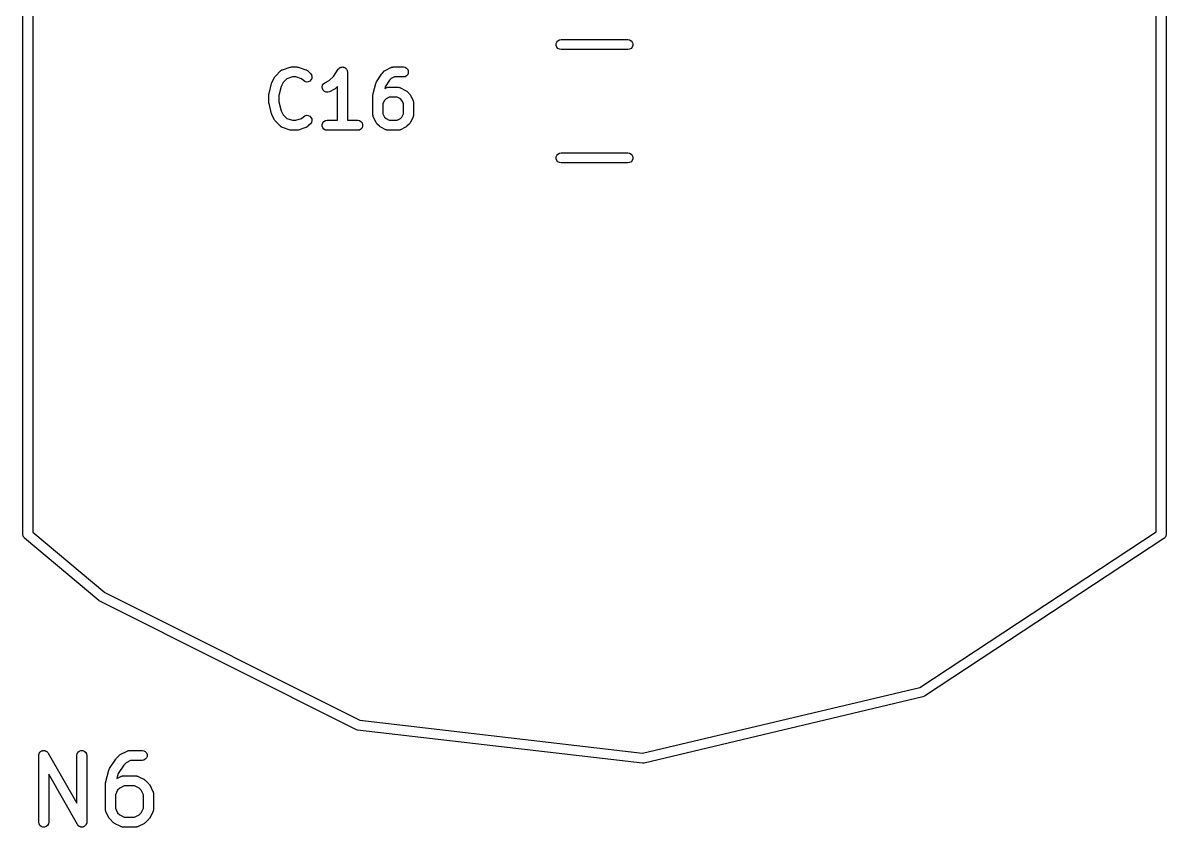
# Model space of a CAD drawing. Extents: x 76 to 223, y -93 to -41.
# Drawn here: x 201.43 to 218.57, y -73.39 to -61.33 of the extents above; entities that cross this region are included whole.
import ezdxf

# ---------------------------------------------------------------- set-up
doc = ezdxf.new("R2010")
doc.units = 0
doc.header["$MEASUREMENT"] = 0
doc.layers.add('BLACK', color=7, linetype='CONTINUOUS')

msp = doc.modelspace()

# ---------------------------------------------------------------- linework, layer by layer
at = {"layer": 'Black'}
for p, q in [((201.425, -69), (201.425, -51)), ((201.575, -51.0404), (201.575, -68.965)), ((218.425, -68.9596), (218.425, -51.035)), ((218.575, -51), (218.575, -69)), ((209.426, -61.637), (209.435, -61.6125)), ((209.426, -61.663), (209.426, -61.637)), ((209.435, -61.6875), (209.426, -61.663)), ((209.435, -61.6125), (209.452, -61.5925)), ((209.452, -61.7075), (209.435, -61.6875)), ((209.452, -61.5925), (209.474, -61.5795)), ((209.474, -61.7205), (209.452, -61.7075)), ((209.474, -61.5795), (209.5, -61.575)), ((209.5, -61.725), (209.474, -61.7205)), ((209.5, -61.575), (210.5, -61.575)), ((210.5, -61.725), (209.5, -61.725)), ((210.5, -61.575), (210.526, -61.5795)), ((210.526, -61.7205), (210.5, -61.725)), ((210.526, -61.5795), (210.548, -61.5925)), ((210.548, -61.7075), (210.526, -61.7205)), ((210.548, -61.5925), (210.565, -61.6125)), ((210.565, -61.6875), (210.548, -61.7075)), ((210.565, -61.6125), (210.574, -61.637)), ((210.574, -61.663), (210.565, -61.6875)), ((210.574, -61.637), (210.574, -61.663)), ((205.214, -62.1232), (205.29, -62.047)), ((205.29, -62.047), (205.293, -62.0445)), ((205.293, -62.0445), (205.296, -62.0413)), ((205.296, -62.0413), (205.304, -62.0371)), ((205.304, -62.0371), (205.311, -62.032)), ((205.311, -62.032), (205.315, -62.0309)), ((205.315, -62.0309), (205.319, -62.0288)), ((205.319, -62.0288), (205.433, -61.9908)), ((205.433, -61.9908), (205.445, -61.989)), ((205.445, -61.989), (205.457, -61.9869)), ((205.457, -61.9869), (205.533, -61.9869)), ((205.533, -61.9869), (205.545, -61.989)), ((205.545, -61.989), (205.557, -61.9908)), ((205.557, -61.9908), (205.671, -62.0288)), ((205.671, -62.0288), (205.675, -62.0309)), ((205.675, -62.0309), (205.679, -62.032)), ((205.679, -62.032), (205.687, -62.0371)), ((205.687, -62.0371), (205.694, -62.0413)), ((205.694, -62.0413), (205.697, -62.0445)), ((205.697, -62.0445), (205.701, -62.047)), ((205.701, -62.047), (205.739, -62.0851)), ((206.085, -62.1284), (206.157, -62.0203)), ((206.157, -62.0203), (206.16, -62.0173)), ((206.16, -62.0173), (206.162, -62.0137)), ((206.162, -62.0137), (206.168, -62.0079)), ((206.168, -62.0079), (206.175, -62.0015)), ((206.175, -62.0015), (206.178, -61.9996)), ((206.178, -61.9996), (206.182, -61.997)), ((206.182, -61.997), (206.19, -61.9939)), ((206.19, -61.9939), (206.198, -61.9899)), ((206.198, -61.9899), (206.202, -61.9895)), ((206.202, -61.9895), (206.206, -61.988)), ((206.206, -61.988), (206.215, -61.988)), ((206.215, -61.988), (206.224, -61.9871)), ((206.224, -61.9871), (206.228, -61.988)), ((206.228, -61.988), (206.232, -61.988)), ((206.232, -61.988), (206.24, -61.9911)), ((206.24, -61.9911), (206.249, -61.9932)), ((206.249, -61.9932), (206.253, -61.9955)), ((206.253, -61.9955), (206.257, -61.997)), ((206.257, -61.997), (206.263, -62.0027)), ((206.263, -62.0027), (206.271, -62.0077)), ((206.271, -62.0077), (206.273, -62.011)), ((206.273, -62.011), (206.276, -62.0137)), ((206.276, -62.0137), (206.281, -62.0214)), ((206.281, -62.0214), (206.286, -62.0287)), ((206.286, -62.0287), (206.287, -62.0327)), ((206.287, -62.0327), (206.29, -62.0363)), ((206.29, -62.0363), (206.291, -62.0451)), ((206.291, -62.0451), (206.294, -62.0537)), ((206.294, -62.0537), (206.293, -62.0578)), ((206.293, -62.0578), (206.294, -62.0619)), ((206.294, -62.0619), (206.294, -62.7869)), ((206.814, -62.0851), (206.852, -62.047)), ((206.852, -62.047), (206.862, -62.0401)), ((206.862, -62.0401), (206.871, -62.0329)), ((206.871, -62.0329), (206.947, -61.9948)), ((206.947, -61.9948), (206.952, -61.9936)), ((206.952, -61.9936), (206.955, -61.9914)), ((206.955, -61.9914), (206.964, -61.9899)), ((206.964, -61.9899), (206.972, -61.9874)), ((206.972, -61.9874), (206.977, -61.9877)), ((206.977, -61.9877), (206.981, -61.9869)), ((206.981, -61.9869), (207.133, -61.9869)), ((207.133, -61.9869), (207.159, -61.9914)), ((207.159, -61.9914), (207.182, -62.0045)), ((207.182, -62.0045), (207.198, -62.0244)), ((207.198, -62.0244), (207.207, -62.0489)), ((207.207, -62.0749), (207.198, -62.0994)), ((207.207, -62.0489), (207.207, -62.0749)), ((205.118, -62.3866), (205.156, -62.2342)), ((205.156, -62.2342), (205.159, -62.2267)), ((205.159, -62.2267), (205.161, -62.2188)), ((205.161, -62.2188), (205.2, -62.1426)), ((205.2, -62.1426), (205.207, -62.133)), ((205.207, -62.133), (205.214, -62.1232)), ((205.328, -62.2206), (205.299, -62.2786)), ((205.383, -62.1656), (205.328, -62.2206)), ((205.469, -62.1369), (205.383, -62.1656)), ((205.521, -62.1369), (205.469, -62.1369)), ((205.607, -62.1656), (205.521, -62.1369)), ((205.633, -62.1911), (205.607, -62.1656)), ((205.654, -62.2061), (205.633, -62.1911)), ((205.679, -62.2128), (205.654, -62.2061)), ((205.705, -62.2105), (205.679, -62.2128)), ((205.729, -62.1995), (205.705, -62.2105)), ((205.747, -62.1811), (205.729, -62.1995)), ((205.739, -62.0851), (205.754, -62.1064)), ((205.758, -62.1575), (205.747, -62.1811)), ((205.754, -62.1064), (205.76, -62.1316)), ((205.76, -62.1316), (205.758, -62.1575)), ((205.922, -62.2606), (205.936, -62.2389)), ((205.936, -62.2389), (205.957, -62.2234)), ((205.957, -62.2234), (206.022, -62.1907)), ((206.022, -62.1907), (206.085, -62.1284)), ((206.68, -62.3866), (206.718, -62.2342)), ((206.718, -62.2342), (206.723, -62.2226)), ((206.723, -62.2226), (206.728, -62.2108)), ((206.728, -62.2108), (206.804, -62.0965)), ((206.804, -62.0965), (206.809, -62.0911)), ((206.809, -62.0911), (206.814, -62.0851)), ((206.925, -62.1859), (206.86, -62.2832)), ((206.949, -62.1616), (206.925, -62.1859)), ((206.999, -62.1369), (206.949, -62.1616)), ((207.133, -62.1369), (206.999, -62.1369)), ((207.159, -62.1324), (207.133, -62.1369)), ((207.182, -62.1194), (207.159, -62.1324)), ((207.198, -62.0994), (207.182, -62.1194)), ((205.115, -62.4048), (205.117, -62.3957)), ((205.115, -62.519), (205.115, -62.4048)), ((205.117, -62.3957), (205.118, -62.3866)), ((205.299, -62.2786), (205.265, -62.414)), ((205.265, -62.414), (205.265, -62.5098)), ((205.916, -62.286), (205.922, -62.2606)), ((205.919, -62.3119), (205.916, -62.286)), ((205.93, -62.3352), (205.919, -62.3119)), ((205.949, -62.3531), (205.93, -62.3352)), ((205.973, -62.3634), (205.949, -62.3531)), ((205.999, -62.365), (205.973, -62.3634)), ((206.024, -62.3576), (205.999, -62.365)), ((206.1, -62.3195), (206.024, -62.3576)), ((206.11, -62.3123), (206.1, -62.3195)), ((206.12, -62.3054), (206.11, -62.3123)), ((206.144, -62.2811), (206.12, -62.3054)), ((206.144, -62.7869), (206.144, -62.2811)), ((206.677, -62.4048), (206.679, -62.3957)), ((206.677, -62.7095), (206.677, -62.4048)), ((206.679, -62.3957), (206.68, -62.3866)), ((206.86, -62.2832), (206.854, -62.3083)), ((206.854, -62.3083), (206.871, -62.2996)), ((206.871, -62.2996), (206.875, -62.2984)), ((206.875, -62.2984), (206.879, -62.2962)), ((206.879, -62.2962), (206.888, -62.2947)), ((206.888, -62.2947), (206.896, -62.2922)), ((206.896, -62.2922), (206.901, -62.2924)), ((206.901, -62.2924), (206.905, -62.2917)), ((206.905, -62.2917), (207.057, -62.2917)), ((207.057, -62.2917), (207.061, -62.2924)), ((207.061, -62.2924), (207.066, -62.2922)), ((207.066, -62.2922), (207.074, -62.2947)), ((207.074, -62.2947), (207.083, -62.2962)), ((207.083, -62.2962), (207.087, -62.2984)), ((207.087, -62.2984), (207.091, -62.2996)), ((207.091, -62.2996), (207.167, -62.3377)), ((207.167, -62.3377), (207.177, -62.3448)), ((207.177, -62.3448), (207.186, -62.3517)), ((207.186, -62.3517), (207.224, -62.3898)), ((207.224, -62.3898), (207.231, -62.3997)), ((207.231, -62.3997), (207.239, -62.4093)), ((207.239, -62.4093), (207.277, -62.4855)), ((205.117, -62.5281), (205.115, -62.519)), ((205.118, -62.5372), (205.117, -62.5281)), ((205.156, -62.6896), (205.118, -62.5372)), ((205.265, -62.5098), (205.299, -62.6453)), ((206.852, -62.4873), (206.827, -62.5368)), ((206.827, -62.5368), (206.827, -62.6918)), ((206.873, -62.4664), (206.852, -62.4873)), ((206.922, -62.4417), (206.873, -62.4664)), ((207.039, -62.4417), (206.922, -62.4417)), ((207.089, -62.4664), (207.039, -62.4417)), ((207.11, -62.4873), (207.089, -62.4664)), ((207.135, -62.5368), (207.11, -62.4873)), ((207.135, -62.6918), (207.135, -62.5368)), ((207.277, -62.4855), (207.278, -62.4897)), ((207.278, -62.4897), (207.28, -62.4934)), ((207.28, -62.4934), (207.282, -62.502)), ((207.282, -62.502), (207.284, -62.5105)), ((207.284, -62.5105), (207.284, -62.5148)), ((207.284, -62.5148), (207.285, -62.519)), ((207.285, -62.519), (207.285, -62.7095)), ((205.159, -62.6971), (205.156, -62.6896)), ((205.161, -62.705), (205.159, -62.6971)), ((205.2, -62.7812), (205.161, -62.705)), ((205.299, -62.6453), (205.328, -62.7032)), ((205.328, -62.7032), (205.383, -62.7583)), ((205.383, -62.7583), (205.469, -62.7869)), ((205.521, -62.7869), (205.607, -62.7583)), ((205.607, -62.7583), (205.633, -62.7327)), ((205.633, -62.7327), (205.654, -62.7177)), ((205.654, -62.7177), (205.679, -62.711)), ((205.679, -62.711), (205.705, -62.7133)), ((205.705, -62.7133), (205.729, -62.7243)), ((205.729, -62.7243), (205.747, -62.7427)), ((205.747, -62.7427), (205.758, -62.7663)), ((205.758, -62.7663), (205.76, -62.7922)), ((206.678, -62.7138), (206.677, -62.7095)), ((206.678, -62.7181), (206.678, -62.7138)), ((206.68, -62.7265), (206.678, -62.7181)), ((206.682, -62.7352), (206.68, -62.7265)), ((206.684, -62.7389), (206.682, -62.7352)), ((206.685, -62.7431), (206.684, -62.7389)), ((206.723, -62.8193), (206.685, -62.7431)), ((206.827, -62.6918), (206.852, -62.7413)), ((206.852, -62.7413), (206.873, -62.7622)), ((206.873, -62.7622), (206.922, -62.7869)), ((207.039, -62.7869), (207.089, -62.7622)), ((207.089, -62.7622), (207.11, -62.7413)), ((207.11, -62.7413), (207.135, -62.6918)), ((207.277, -62.7431), (207.239, -62.8193)), ((207.278, -62.7389), (207.277, -62.7431)), ((207.28, -62.7352), (207.278, -62.7389)), ((207.282, -62.7265), (207.28, -62.7352)), ((207.284, -62.7181), (207.282, -62.7265)), ((207.285, -62.7095), (207.284, -62.7138)), ((207.284, -62.7138), (207.284, -62.7181)), ((205.207, -62.7908), (205.2, -62.7812)), ((205.214, -62.8007), (205.207, -62.7908)), ((205.29, -62.8768), (205.214, -62.8007)), ((205.293, -62.8793), (205.29, -62.8768)), ((205.296, -62.8826), (205.293, -62.8793)), ((205.304, -62.8867), (205.296, -62.8826)), ((205.311, -62.8918), (205.304, -62.8867)), ((205.315, -62.8929), (205.311, -62.8918)), ((205.319, -62.895), (205.315, -62.8929)), ((205.433, -62.9331), (205.319, -62.895)), ((205.445, -62.9348), (205.433, -62.9331)), ((205.457, -62.9369), (205.445, -62.9348)), ((205.533, -62.9369), (205.457, -62.9369)), ((205.469, -62.7869), (205.521, -62.7869)), ((205.545, -62.9348), (205.533, -62.9369)), ((205.557, -62.9331), (205.545, -62.9348)), ((205.671, -62.895), (205.557, -62.9331)), ((205.675, -62.8929), (205.671, -62.895)), ((205.679, -62.8918), (205.675, -62.8929)), ((205.687, -62.8867), (205.679, -62.8918)), ((205.694, -62.8826), (205.687, -62.8867)), ((205.697, -62.8793), (205.694, -62.8826)), ((205.701, -62.8768), (205.697, -62.8793)), ((205.739, -62.8387), (205.701, -62.8768)), ((205.754, -62.8174), (205.739, -62.8387)), ((205.76, -62.7922), (205.754, -62.8174)), ((205.917, -62.8489), (205.926, -62.8244)), ((205.917, -62.8749), (205.917, -62.8489)), ((205.926, -62.8994), (205.917, -62.8749)), ((205.926, -62.8244), (205.942, -62.8045)), ((205.942, -62.9194), (205.926, -62.8994)), ((205.942, -62.8045), (205.965, -62.7914)), ((205.965, -62.9324), (205.942, -62.9194)), ((205.965, -62.7914), (205.99, -62.7869)), ((205.99, -62.9369), (205.965, -62.9324)), ((205.99, -62.7869), (206.144, -62.7869)), ((206.448, -62.9369), (205.99, -62.9369)), ((206.294, -62.7869), (206.448, -62.7869)), ((206.448, -62.7869), (206.473, -62.7914)), ((206.473, -62.9324), (206.448, -62.9369)), ((206.473, -62.7914), (206.496, -62.8045)), ((206.496, -62.9194), (206.473, -62.9324)), ((206.496, -62.8045), (206.513, -62.8244)), ((206.513, -62.8994), (206.496, -62.9194)), ((206.513, -62.8244), (206.521, -62.8489)), ((206.521, -62.8749), (206.513, -62.8994)), ((206.521, -62.8489), (206.521, -62.8749)), ((206.731, -62.8289), (206.723, -62.8193)), ((206.737, -62.8387), (206.731, -62.8289)), ((206.776, -62.8768), (206.737, -62.8387)), ((206.785, -62.8837), (206.776, -62.8768)), ((206.795, -62.8909), (206.785, -62.8837)), ((206.871, -62.929), (206.795, -62.8909)), ((206.875, -62.9302), (206.871, -62.929)), ((206.879, -62.9324), (206.875, -62.9302)), ((206.888, -62.9339), (206.879, -62.9324)), ((206.896, -62.9364), (206.888, -62.9339)), ((206.901, -62.9362), (206.896, -62.9364)), ((206.905, -62.9369), (206.901, -62.9362)), ((207.057, -62.9369), (206.905, -62.9369)), ((206.922, -62.7869), (207.039, -62.7869)), ((207.061, -62.9362), (207.057, -62.9369)), ((207.066, -62.9364), (207.061, -62.9362)), ((207.074, -62.9339), (207.066, -62.9364)), ((207.083, -62.9324), (207.074, -62.9339)), ((207.087, -62.9302), (207.083, -62.9324)), ((207.091, -62.929), (207.087, -62.9302)), ((207.167, -62.8909), (207.091, -62.929)), ((207.177, -62.8837), (207.167, -62.8909)), ((207.186, -62.8768), (207.177, -62.8837)), ((207.224, -62.8387), (207.186, -62.8768)), ((207.231, -62.8289), (207.224, -62.8387)), ((207.239, -62.8193), (207.231, -62.8289)), ((209.452, -63.2925), (209.474, -63.2795)), ((209.474, -63.2795), (209.5, -63.275)), ((209.5, -63.275), (210.5, -63.275)), ((210.5, -63.275), (210.526, -63.2795)), ((210.526, -63.2795), (210.548, -63.2925)), ((209.426, -63.337), (209.435, -63.3125)), ((209.426, -63.363), (209.426, -63.337)), ((209.435, -63.3875), (209.426, -63.363)), ((209.435, -63.3125), (209.452, -63.2925)), ((209.452, -63.4075), (209.435, -63.3875)), ((209.474, -63.4205), (209.452, -63.4075)), ((209.5, -63.425), (209.474, -63.4205)), ((210.5, -63.425), (209.5, -63.425)), ((210.526, -63.4205), (210.5, -63.425)), ((210.548, -63.4075), (210.526, -63.4205)), ((210.548, -63.2925), (210.565, -63.3125)), ((210.565, -63.3875), (210.548, -63.4075)), ((210.565, -63.3125), (210.574, -63.337)), ((210.574, -63.363), (210.565, -63.3875)), ((210.574, -63.337), (210.574, -63.363)), ((201.426, -69.0065), (201.425, -69)), ((201.426, -69.013), (201.426, -69.0065)), ((201.428, -69.0192), (201.426, -69.013)), ((201.43, -69.0257), (201.428, -69.0192)), ((201.433, -69.0313), (201.43, -69.0257)), ((201.435, -69.0375), (201.433, -69.0313)), ((201.439, -69.0425), (201.435, -69.0375)), ((201.443, -69.0482), (201.439, -69.0425)), ((201.448, -69.0524), (201.443, -69.0482)), ((201.452, -69.0575), (201.448, -69.0524)), ((202.565, -69.9912), (201.452, -69.0575)), ((201.575, -68.965), (202.654, -69.8706)), ((214.879, -71.2945), (218.425, -68.9596)), ((218.541, -69.0626), (214.95, -71.427)), ((218.549, -69.0552), (218.541, -69.0626)), ((218.557, -69.0482), (218.549, -69.0552)), ((218.559, -69.0463), (218.557, -69.0482)), ((218.56, -69.0448), (218.559, -69.0463)), ((218.565, -69.0351), (218.56, -69.0448)), ((218.57, -69.0257), (218.565, -69.0351)), ((218.571, -69.0235), (218.57, -69.0257)), ((218.572, -69.0215), (218.571, -69.0235)), ((218.573, -69.0107), (218.572, -69.0215)), ((218.575, -69), (218.573, -69.0107)), ((202.654, -69.8706), (206.478, -71.7882)), ((202.572, -69.9955), (202.565, -69.9912)), ((202.579, -70.0007), (202.572, -69.9955)), ((206.422, -71.9283), (202.579, -70.0007)), ((210.722, -72.2821), (214.879, -71.2945)), ((214.927, -71.4374), (210.744, -72.4311)), ((214.95, -71.427), (214.927, -71.4374)), ((214.927, -71.4374), (214.927, -71.4374)), ((206.478, -71.7882), (210.722, -72.2821)), ((206.43, -71.9305), (206.422, -71.9283)), ((206.422, -71.9283), (206.422, -71.9283)), ((206.447, -71.9357), (206.43, -71.9305)), ((210.718, -72.4326), (206.447, -71.9357)), ((206.447, -71.9357), (206.447, -71.9357)), ((201.663, -72.3164), (201.664, -72.3098)), ((201.663, -73.3164), (201.663, -72.3164)), ((201.664, -72.303), (201.667, -72.297)), ((201.664, -72.3098), (201.664, -72.303)), ((201.667, -72.297), (201.668, -72.2907)), ((201.668, -72.2907), (201.671, -72.2849)), ((201.671, -72.2849), (201.673, -72.2786)), ((201.673, -72.2786), (201.677, -72.2737)), ((201.677, -72.2737), (201.681, -72.2682)), ((201.681, -72.2682), (201.686, -72.2638)), ((201.686, -72.2638), (201.69, -72.2587)), ((201.69, -72.2587), (201.696, -72.2555)), ((201.696, -72.2555), (201.701, -72.2514)), ((201.701, -72.2514), (201.707, -72.2491)), ((201.707, -72.2491), (201.713, -72.2458)), ((201.713, -72.2458), (201.719, -72.2447)), ((201.719, -72.2447), (201.725, -72.2425)), ((201.725, -72.2425), (201.732, -72.2425)), ((201.732, -72.2425), (201.738, -72.2414)), ((201.738, -72.2414), (201.745, -72.2425)), ((201.745, -72.2425), (201.751, -72.2425)), ((201.751, -72.2425), (201.757, -72.2448)), ((201.757, -72.2448), (201.764, -72.246)), ((201.764, -72.246), (201.77, -72.2492)), ((201.77, -72.2492), (201.776, -72.2514)), ((201.776, -72.2514), (201.781, -72.2558)), ((201.781, -72.2558), (201.787, -72.2591)), ((201.787, -72.2591), (201.791, -72.2641)), ((201.791, -72.2641), (201.796, -72.2682)), ((201.796, -72.2682), (201.799, -72.274)), ((201.799, -72.274), (201.803, -72.2792)), ((201.803, -72.2792), (202.235, -73.034)), ((202.235, -72.3164), (202.239, -72.2907)), ((202.235, -73.034), (202.235, -72.3164)), ((202.239, -72.2907), (202.252, -72.2682)), ((202.252, -72.2682), (202.272, -72.2514)), ((202.272, -72.2514), (202.296, -72.2425)), ((202.296, -72.2425), (202.323, -72.2425)), ((202.323, -72.2425), (202.347, -72.2514)), ((202.347, -72.2514), (202.367, -72.2682)), ((202.367, -72.2682), (202.38, -72.2907)), ((202.38, -72.2907), (202.385, -72.3164)), ((202.385, -72.3164), (202.385, -73.3164)), ((202.723, -72.5129), (202.819, -72.37)), ((202.819, -72.37), (202.824, -72.3647)), ((202.824, -72.3647), (202.828, -72.3586)), ((202.828, -72.3586), (202.876, -72.311)), ((202.876, -72.311), (202.885, -72.3041)), ((202.885, -72.3041), (202.895, -72.2969)), ((202.895, -72.2969), (202.99, -72.2493)), ((202.99, -72.2493), (202.994, -72.2481)), ((202.994, -72.2481), (202.998, -72.2459)), ((202.998, -72.2459), (203.007, -72.2444)), ((203.007, -72.2444), (203.015, -72.2419)), ((203.015, -72.2419), (203.02, -72.2421)), ((203.02, -72.2421), (203.024, -72.2414)), ((203.024, -72.2414), (203.214, -72.2414)), ((203.214, -72.2414), (203.24, -72.2459)), ((203.24, -72.2459), (203.262, -72.2589)), ((203.262, -72.2589), (203.279, -72.2789)), ((203.279, -72.3539), (203.262, -72.3738)), ((203.279, -72.2789), (203.288, -72.3034)), ((203.288, -72.3294), (203.279, -72.3539)), ((203.288, -72.3034), (203.288, -72.3294)), ((202.665, -72.7268), (202.713, -72.5363)), ((202.713, -72.5363), (202.718, -72.5247)), ((202.718, -72.5247), (202.723, -72.5129)), ((202.939, -72.4594), (202.855, -72.5853)), ((202.973, -72.4256), (202.939, -72.4594)), ((203.042, -72.3914), (202.973, -72.4256)), ((203.214, -72.3914), (203.042, -72.3914)), ((203.24, -72.3869), (203.214, -72.3914)), ((203.262, -72.3738), (203.24, -72.3869)), ((210.744, -72.4311), (210.718, -72.4326)), ((210.718, -72.4326), (210.718, -72.4326)), ((202.244, -73.3536), (201.813, -72.5988)), ((201.813, -72.5988), (201.813, -73.3164)), ((202.855, -72.5853), (202.837, -72.6594)), ((202.837, -72.6594), (202.895, -72.6303)), ((202.895, -72.6303), (202.899, -72.629)), ((202.899, -72.629), (202.903, -72.6269)), ((202.903, -72.6269), (202.912, -72.6253)), ((202.912, -72.6253), (202.92, -72.6228)), ((202.92, -72.6228), (202.924, -72.6231)), ((202.924, -72.6231), (202.929, -72.6223)), ((202.929, -72.6223), (203.119, -72.6223)), ((203.119, -72.6223), (203.123, -72.6231)), ((203.123, -72.6231), (203.128, -72.6228)), ((203.128, -72.6228), (203.136, -72.6253)), ((203.136, -72.6253), (203.145, -72.6269)), ((203.145, -72.6269), (203.148, -72.629)), ((203.148, -72.629), (203.153, -72.6303)), ((203.153, -72.6303), (203.248, -72.6779)), ((203.248, -72.6779), (203.257, -72.685)), ((203.257, -72.685), (203.267, -72.6919)), ((203.267, -72.6919), (203.315, -72.7395)), ((202.663, -72.745), (202.665, -72.7359)), ((202.663, -73.1259), (202.663, -72.745)), ((202.665, -72.7359), (202.665, -72.7268)), ((202.847, -72.837), (202.813, -72.9055)), ((202.878, -72.8066), (202.847, -72.837)), ((202.946, -72.7723), (202.878, -72.8066)), ((203.101, -72.7723), (202.946, -72.7723)), ((203.17, -72.8066), (203.101, -72.7723)), ((203.2, -72.837), (203.17, -72.8066)), ((203.235, -72.9055), (203.2, -72.837)), ((203.315, -72.7395), (203.322, -72.7494)), ((203.322, -72.7494), (203.329, -72.759)), ((203.329, -72.759), (203.377, -72.8543)), ((203.377, -72.8543), (203.378, -72.8584)), ((203.378, -72.8584), (203.38, -72.8622)), ((203.38, -72.8622), (203.382, -72.8708)), ((203.382, -72.8708), (203.384, -72.8792)), ((203.384, -72.8792), (203.384, -72.8836)), ((203.384, -72.8836), (203.385, -72.8878)), ((202.813, -72.9055), (202.813, -73.1082)), ((203.235, -73.1082), (203.235, -72.9055)), ((203.385, -72.8878), (203.385, -73.1259)), ((202.664, -73.1302), (202.663, -73.1259)), ((202.664, -73.1345), (202.664, -73.1302)), ((202.666, -73.1429), (202.664, -73.1345)), ((202.668, -73.1516), (202.666, -73.1429)), ((202.67, -73.1553), (202.668, -73.1516)), ((202.671, -73.1594), (202.67, -73.1553)), ((202.719, -73.2547), (202.671, -73.1594)), ((202.813, -73.1082), (202.847, -73.1767)), ((202.847, -73.1767), (202.878, -73.2071)), ((202.878, -73.2071), (202.946, -73.2414)), ((203.101, -73.2414), (203.17, -73.2071)), ((203.17, -73.2071), (203.2, -73.1767)), ((203.2, -73.1767), (203.235, -73.1082)), ((203.377, -73.1594), (203.329, -73.2547)), ((203.378, -73.1553), (203.377, -73.1594)), ((203.38, -73.1516), (203.378, -73.1553)), ((203.382, -73.1429), (203.38, -73.1516)), ((203.384, -73.1345), (203.382, -73.1429)), ((203.385, -73.1259), (203.384, -73.1302)), ((203.384, -73.1302), (203.384, -73.1345)), ((201.668, -73.342), (201.663, -73.3164)), ((201.681, -73.3646), (201.668, -73.342)), ((201.701, -73.3813), (201.681, -73.3646)), ((201.725, -73.3902), (201.701, -73.3813)), ((201.751, -73.3902), (201.725, -73.3902)), ((201.776, -73.3813), (201.751, -73.3902)), ((201.796, -73.3646), (201.776, -73.3813)), ((201.809, -73.342), (201.796, -73.3646)), ((201.813, -73.3164), (201.809, -73.342)), ((202.249, -73.3588), (202.244, -73.3536)), ((202.252, -73.3646), (202.249, -73.3588)), ((202.257, -73.3687), (202.252, -73.3646)), ((202.261, -73.3736), (202.257, -73.3687)), ((202.267, -73.377), (202.261, -73.3736)), ((202.272, -73.3813), (202.267, -73.377)), ((202.278, -73.3835), (202.272, -73.3813)), ((202.284, -73.3867), (202.278, -73.3835)), ((202.29, -73.3879), (202.284, -73.3867)), ((202.296, -73.3902), (202.29, -73.3879)), ((202.303, -73.3902), (202.296, -73.3902)), ((202.309, -73.3914), (202.303, -73.3902)), ((202.316, -73.3902), (202.309, -73.3914)), ((202.323, -73.3902), (202.316, -73.3902)), ((202.329, -73.3881), (202.323, -73.3902)), ((202.335, -73.387), (202.329, -73.3881)), ((202.341, -73.3836), (202.335, -73.387)), ((202.347, -73.3813), (202.341, -73.3836)), ((202.352, -73.3772), (202.347, -73.3813)), ((202.357, -73.374), (202.352, -73.3772)), ((202.362, -73.3689), (202.357, -73.374)), ((202.367, -73.3646), (202.362, -73.3689)), ((202.37, -73.3591), (202.367, -73.3646)), ((202.374, -73.3542), (202.37, -73.3591)), ((202.377, -73.3479), (202.374, -73.3542)), ((202.38, -73.342), (202.377, -73.3479)), ((202.381, -73.3357), (202.38, -73.342)), ((202.383, -73.3297), (202.381, -73.3357)), ((202.385, -73.3164), (202.383, -73.323)), ((202.383, -73.323), (202.383, -73.3297)), ((202.726, -73.2643), (202.719, -73.2547)), ((202.733, -73.2742), (202.726, -73.2643)), ((202.78, -73.3218), (202.733, -73.2742)), ((202.79, -73.3287), (202.78, -73.3218)), ((202.8, -73.3358), (202.79, -73.3287)), ((202.895, -73.3835), (202.8, -73.3358)), ((202.899, -73.3847), (202.895, -73.3835)), ((202.903, -73.3869), (202.899, -73.3847)), ((202.912, -73.3884), (202.903, -73.3869)), ((202.92, -73.3909), (202.912, -73.3884)), ((202.924, -73.3906), (202.92, -73.3909)), ((202.929, -73.3914), (202.924, -73.3906)), ((203.119, -73.3914), (202.929, -73.3914)), ((202.946, -73.2414), (203.101, -73.2414)), ((203.123, -73.3906), (203.119, -73.3914)), ((203.128, -73.3909), (203.123, -73.3906)), ((203.136, -73.3884), (203.128, -73.3909)), ((203.145, -73.3869), (203.136, -73.3884)), ((203.148, -73.3847), (203.145, -73.3869)), ((203.153, -73.3835), (203.148, -73.3847)), ((203.248, -73.3358), (203.153, -73.3835)), ((203.257, -73.3287), (203.248, -73.3358)), ((203.267, -73.3218), (203.257, -73.3287)), ((203.315, -73.2742), (203.267, -73.3218)), ((203.322, -73.2643), (203.315, -73.2742)), ((203.329, -73.2547), (203.322, -73.2643))]:
    msp.add_line(p, q, dxfattribs=at)

doc.saveas('drawing.dxf')
